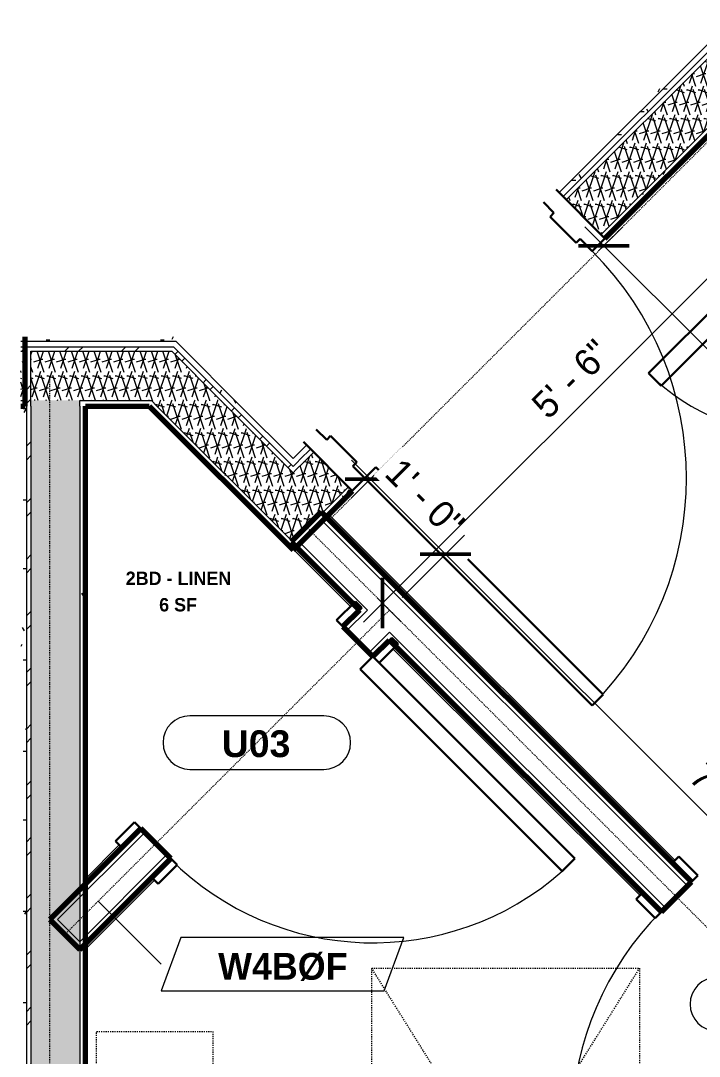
# Model space of a CAD drawing. Header units: inches. Extents: x -3862 to -1699, y -13 to 10420.
# Drawn here: x -2816.3 to -2740.3, y 10300.5 to 10416.6 of the extents above; entities that cross this region are included whole.
import ezdxf

# ---------------------------------------------------------------- set-up
doc = ezdxf.new("R2010")
doc.units = ezdxf.units.IN
doc.header["$MEASUREMENT"] = 0
doc.linetypes.add('Dash', pattern=[0.25, 0.125, -0.125])
doc.linetypes.add('Dash 3_32_', pattern=[0.1875, 0.09375, -0.09375])
for name, color, linetype, lineweight in [('0-4', 250, 'Continuous', 18), ('0-5', 130, 'Continuous', 5), ('A-ANNO-DIMS', 211, 'Continuous', 9), ('A-ANNO-DIMS-32', 211, 'Continuous', 9), ('A-AREA-IDEN', 2, 'Continuous', 9), ('A-DETL-1', 90, 'Dash 3_32_', 18), ('A-DOOR', 31, 'Continuous', 18), ('A-DOOR-1', 10, 'Continuous', 30), ('A-DOOR-2', 50, 'Continuous', 9), ('A-DOOR-3', 31, 'Continuous', 9), ('A-DOOR-4', 31, 'Continuous', 30), ('A-DOOR-FRAM-2', 10, 'Continuous', 30), ('A-DOOR-FRAM-3', 31, 'Continuous', 30), ('A-DOOR-IDEN', 31, 'Continuous', 9), ('A-GENM', 5, 'Continuous', 9), ('A-GENM-HDLN', 13, 'Dash', 9), ('A-WALL', 113, 'Continuous', 18), ('A-WALL-2', 250, 'Continuous', 18), ('A-WALL-3', 113, 'Continuous', 70), ('A-WALL-IDEN', 211, 'Continuous', 9), ('A-WALL-PATT-1', 50, 'Continuous', 9), ('A-WALL-PATT-2', 253, 'Continuous', 9), ('A-WALL-PATT-3', 8, 'Continuous', 9), ('I-WALL-1', 7, 'Continuous', 70), ('Q-CASE', 31, 'Continuous', 9), ('Q-CASE-1', 31, 'Dash', 9)]:
    doc.layers.add(name, color=color, linetype=linetype, lineweight=lineweight)
doc.styles.add('Arial_B', font='arialbd.ttf', dxfattribs={"height": 3})
doc.styles.add('Century Gothic', font='ufonts.com_century-gothic.ttf', dxfattribs={"height": 3})
doc.styles.add('Century Gothic_B', font='GOTHICB.TTF', dxfattribs={"height": 3})
doc.styles.add('Century Gothic_B_1', font='GOTHICB.TTF', dxfattribs={"height": 1.5})
doc.dimstyles.new('OD_1__HACK', dxfattribs={"dimscale": 12, "dimtxt": 3.132505, "dimasz": 0.333333, "dimexe": 0.25, "dimexo": 0.166667, "dimgap": 0.041667, "dimtad": 1, "dimdec": 0, "dimzin": 3, "dimdsep": 46, "dimlunit": 4, "dimtxsty": 'Century Gothic', "dimblk1": 'OBLIQUE', "dimblk2": 'OBLIQUE', "dimsah": 1, "dimcen": 0.09, "dimdle": 0.25, "dimazin": 0, "dimtfac": 1, "dimtdec": 4, "dimtix": 1, "dimtmove": 0, "dimatfit": 3, "dimfxl": 1, "dimtvp": 1, "dimtfill": 1, "dimfrac": 2, "dimtolj": 1, "dimtzin": 0, "dimarcsym": 2})
doc.dimstyles.new('OD_1__HACK_2', dxfattribs={"dimscale": 12, "dimtxt": 3.132505, "dimasz": 0.333333, "dimexe": 0.25, "dimexo": 0.166667, "dimgap": 0.041667, "dimtad": 1, "dimdec": 0, "dimzin": 3, "dimdsep": 46, "dimlunit": 4, "dimtxsty": 'Century Gothic', "dimblk1": 'OBLIQUE', "dimblk2": 'OBLIQUE', "dimsah": 1, "dimcen": 0.09, "dimdle": 0.25, "dimazin": 0, "dimtfac": 1, "dimtdec": 4, "dimtix": 1, "dimtmove": 0, "dimatfit": 3, "dimfxl": 1, "dimtvp": 1, "dimtfill": 1, "dimfrac": 2, "dimtolj": 1, "dimtzin": 0, "dimarcsym": 2})
pattern_1 = [(0, (0, 0), (10.24, 2.56), [0.422, -7.258, 0.422, -7.258, -40.96]), (0, (0, 0), (10.24, 2.56), [-15.36, 0.422, -14.938, 0.422, -7.258, -17.92]), (0, (0, 0), (10.24, 2.56), [-38.4, 0.422, -4.698, 0.422, -12.378]), (120, (3.84, 1.28), (-7.33702503, 7.58810013), [0.422, -7.258, 0.422, -7.258, -40.96]), (120, (3.84, 1.28), (-7.33702503, 7.58810013), [-15.36, 0.422, -14.938, 0.422, -7.258, -17.92]), (120, (3.84, 1.28), (-7.33702503, 7.58810013), [-38.4, 0.422, -4.698, 0.422, -12.378]), (240, (5.12, 6.4), (-2.90297497, -10.14810013), [0.422, -7.258, 0.422, -7.258, -40.96]), (240, (5.12, 6.4), (-2.90297497, -10.14810013), [-15.36, 0.422, -14.938, 0.422, -7.258, -17.92]), (240, (5.12, 6.4), (-2.90297497, -10.14810013), [-38.4, 0.422, -4.698, 0.422, -12.378])]
pattern_2 = [(161.57, (0.16, 0.16), (-1.279773737, -0.000426766), [0, -9.107, 1.011, 0]), (18.43, (-0.16, 0.16), (-1.279773737, 0.000426766), [0, -9.107, 1.011, 0]), (108.43, (0.16, 0.16), (0.639452382, -3.199964008), [3.035, -7.083]), (71.57, (-0.16, 0.16), (0.639452382, 3.199964008), [3.035, -7.083])]
pattern_3 = [(45, (0, 0), (-3.1678384, 3.1678384), []), (45, (0, 4.8), (-3.1678384, 3.1678384), [])]

# ---------------------------------------------------------------- blocks, each defined once
blk = doc.blocks.new('HOLLOW METAL - UNIT DOOR-2191978-1ST FLOOR - 2BD C - ADA TYPE B')
at = {"layer": 'A-DOOR-1'}
for p, q in [((18, 40.12), (16.25, 40.12)), ((16.25, 40.12), (16.25, 4.12)), ((18, 4.12), (18, 40.12)), ((16.25, 4.12), (18, 4.12))]:
    blk.add_line(p, q, dxfattribs=at)
at = {"layer": 'A-DOOR-2'}
blk.add_arc((18, 4.12), 36, 90, 180, dxfattribs=at)
at = {"layer": 'A-DOOR-FRAM-2'}
for p, q in [((-18, 4.12), (-20, 4.12)), ((-20, 4.12), (-20, -3.62)), ((-18, 2.19), (-18, 4.12)), ((18, 4.12), (18, 2.19)), ((20, 4.12), (18, 4.12)), ((20, -3.62), (20, 4.12)), ((-17.38, 2.19), (-18, 2.19)), ((-17.38, -1.94), (-17.38, 2.19)), ((18, 2.19), (17.37, 2.19)), ((17.37, 2.19), (17.37, -1.94)), ((-18, -3.62), (-18, -1.94)), ((-18, -1.94), (-17.38, -1.94)), ((17.37, -1.94), (18, -1.94)), ((18, -1.94), (18, -3.62))]:
    blk.add_line(p, q, dxfattribs=at)
blk = doc.blocks.new('CTR - 1st Phase - Common Walls_rvt-2-1ST FLOOR - 2BD C - ADA TYPE B')
at = {"layer": 'A-WALL-PATT-1'}
h = blk.add_hatch(dxfattribs=at)
h.set_pattern_fill('FP_4', color=256, style=0, pattern_type=2)
h.set_pattern_definition(pattern_1)
h.paths.add_polyline_path([(-2492.25, 10367.09), (-2490.75, 10368.59), (-2491.19, 10369.03), (-2492.69, 10367.53)], flags=0)
h.paths.add_polyline_path([(-2462.46, 10396.87), (-2443.19, 10416.14), (-2443.64, 10416.58), (-2462.9, 10397.32)], flags=0)
h = blk.add_hatch(dxfattribs=at)
h.set_pattern_fill('FP_4', color=256, style=0, pattern_type=2)
h.set_pattern_definition(pattern_1)
h.paths.add_polyline_path([(-2492.34, 10367.88), (-2491.19, 10369.03), (-2491.54, 10369.39), (-2492.69, 10368.24)], flags=0)
h.paths.add_polyline_path([(-2462.9, 10397.32), (-2444.08, 10416.14), (-2444.43, 10416.5), (-2463.26, 10397.67)], flags=0)
h = blk.add_hatch(dxfattribs=at)
h.set_pattern_fill('FP_4', color=256, style=0, pattern_type=2)
h.set_pattern_definition(pattern_1)
h.paths.add_polyline_path([(-2492.25, 10357.72), (-2486.06, 10363.91), (-2486.5, 10364.35), (-2492.69, 10358.16), (-2492.27, 10357.74)], flags=0)
h.paths.add_polyline_path([(-2457.78, 10392.19), (-2437.8, 10412.16), (-2438.69, 10412.16), (-2458.22, 10392.63), (-2457.95, 10392.36)], flags=0)
h = blk.add_hatch(dxfattribs=at)
h.set_pattern_fill('FP_4', color=256, style=0, pattern_type=2)
h.set_pattern_definition(pattern_1)
h.paths.add_polyline_path([(-2523.17, 10380.66), (-2522.7, 10380.66), (-2522.7, 10381.16), (-2523.2, 10381.16), (-2523.2, 10380.66)], flags=0)
h = blk.add_hatch(dxfattribs=at)
h.set_pattern_fill('FP_4', color=256, style=0, pattern_type=2)
h.set_pattern_definition(pattern_1)
h.paths.add_polyline_path([(-2505.62, 10380.66), (-2505.12, 10380.66), (-2505.62, 10381.16), (-2523.2, 10381.16), (-2523.2, 10380.66), (-2505.83, 10380.66)], flags=0)
h = blk.add_hatch(dxfattribs=at)
h.set_pattern_fill('FP_4', color=256, style=0, pattern_type=2)
h.set_pattern_definition(pattern_1)
h.paths.add_polyline_path([(-2522.7, 10380.04), (-2522.7, 10380.66), (-2523.2, 10380.66), (-2523.2, 10380.04)], flags=0)
h = blk.add_hatch(dxfattribs=at)
h.set_pattern_fill('FP_4', color=256, style=0, pattern_type=2)
h.set_pattern_definition(pattern_1)
h.paths.add_polyline_path([(-2523.2, 10380.04), (-2505.2, 10380.04), (-2505.83, 10380.66), (-2523.2, 10380.66)], flags=0)
h = blk.add_hatch(dxfattribs=at)
h.set_pattern_fill('FP_4', color=256, style=0, pattern_type=2)
h.set_pattern_definition(pattern_1)
h.paths.add_polyline_path([(-2492.69, 10367.53), (-2492.34, 10367.88), (-2505.12, 10380.66), (-2505.83, 10380.66), (-2493.4, 10368.24)], flags=0)
h = blk.add_hatch(dxfattribs=at)
h.set_pattern_fill('FP_4', color=256, style=0, pattern_type=2)
h.set_pattern_definition(pattern_1)
h.paths.add_polyline_path([(-2523.2, 10261.59), (-2522.57, 10261.59), (-2522.57, 10380.04), (-2523.2, 10380.04), (-2523.2, 10267.72)], flags=0)
h = blk.add_hatch(dxfattribs=at)
h.set_pattern_fill('FP_4', color=256, style=0, pattern_type=2)
h.set_pattern_definition(pattern_1)
h.paths.add_polyline_path([(-2492.69, 10366.65), (-2492.25, 10367.09), (-2505.2, 10380.04), (-2506.09, 10380.04), (-2494.28, 10368.24)], flags=0)
h = blk.add_hatch(dxfattribs=at)
h.set_pattern_fill('FP_4', color=256, style=0, pattern_type=2)
h.set_pattern_definition(pattern_1)
h.paths.add_polyline_path([(-2522.7, 10373.41), (-2522.7, 10374.04), (-2523.2, 10374.04), (-2523.2, 10373.41)], flags=0)
h = blk.add_hatch(dxfattribs=at)
h.set_pattern_fill('FP_4', color=256, style=0, pattern_type=2)
h.set_pattern_definition(pattern_1)
h.paths.add_polyline_path([(-2516.57, 10261.59), (-2515.95, 10261.59), (-2515.95, 10373.41), (-2516.57, 10373.41), (-2516.57, 10267.72)], flags=0)
h = blk.add_hatch(dxfattribs=at)
h.set_pattern_fill('FP_4', color=256, style=0, pattern_type=2)
h.set_pattern_definition(pattern_1)
h.paths.add_polyline_path([(-2492.69, 10357.28), (-2492.25, 10357.72), (-2507.95, 10373.41), (-2508.83, 10373.41), (-2493.15, 10357.74)], flags=0)
at = {"layer": 'A-WALL-PATT-2'}
h = blk.add_hatch(dxfattribs=at)
h.set_pattern_fill('FP_2', color=256, style=0, pattern_type=2)
h.set_pattern_definition(pattern_2)
h.paths.add_polyline_path([(-2488.8, 10362.05), (-2486.5, 10364.35), (-2490.39, 10368.24), (-2492.69, 10365.94), (-2489.7, 10362.95)], flags=0)
h.paths.add_polyline_path([(-2458.22, 10392.63), (-2438.95, 10411.9), (-2442.84, 10415.79), (-2462.11, 10396.52), (-2459.15, 10393.56)], flags=0)
h = blk.add_hatch(dxfattribs=at)
h.set_pattern_fill('FP_2', color=256, style=0, pattern_type=2)
h.set_pattern_definition(pattern_2)
h.paths.add_polyline_path([(-2523.2, 10374.04), (-2522.7, 10374.04), (-2522.7, 10379.54), (-2523.2, 10379.54), (-2523.2, 10378.51)], flags=0)
h = blk.add_hatch(dxfattribs=at)
h.set_pattern_fill('FP_2', color=256, style=0, pattern_type=2)
h.set_pattern_definition(pattern_2)
h.paths.add_polyline_path([(-2500.79, 10374.04), (-2506.29, 10379.54), (-2522.07, 10379.54), (-2522.07, 10374.04), (-2505.62, 10374.04)], flags=0)
h = blk.add_hatch(dxfattribs=at)
h.set_pattern_fill('FP_2', color=256, style=0, pattern_type=2)
h.set_pattern_definition(pattern_2)
h.paths.add_polyline_path([(-2520.07, 10261.59), (-2516.57, 10261.59), (-2516.57, 10374.04), (-2522.07, 10374.04), (-2522.07, 10261.59), (-2520.32, 10261.59)], flags=0)
h = blk.add_hatch(dxfattribs=at)
h.set_pattern_fill('FP_2', color=256, style=0, pattern_type=2)
h.set_pattern_definition(pattern_2)
h.paths.add_polyline_path([(-2492.69, 10358.16), (-2488.8, 10362.05), (-2500.79, 10374.04), (-2508.57, 10374.04), (-2496.4, 10361.87)], flags=0)
at = {"layer": 'A-WALL-PATT-3'}
h = blk.add_hatch(dxfattribs=at)
h.set_pattern_fill('FP_3', color=256, style=0, pattern_type=2)
h.set_pattern_definition(pattern_3)
h.paths.add_polyline_path([(-2523.2, 10379.54), (-2522.7, 10379.54), (-2522.7, 10380.04), (-2523.2, 10380.04)], flags=0)
h = blk.add_hatch(dxfattribs=at)
h.set_pattern_fill('FP_3', color=256, style=0, pattern_type=2)
h.set_pattern_definition(pattern_3)
h.paths.add_polyline_path([(-2522.57, 10379.54), (-2505.59, 10379.54), (-2506.09, 10380.04), (-2522.57, 10380.04)], flags=0)
h = blk.add_hatch(dxfattribs=at)
h.set_pattern_fill('FP_3', color=256, style=0, pattern_type=2)
h.set_pattern_definition(pattern_3)
h.paths.add_polyline_path([(-2522.57, 10261.59), (-2522.07, 10261.59), (-2522.07, 10379.54), (-2522.57, 10379.54), (-2522.57, 10267.72)], flags=0)
h = blk.add_hatch(dxfattribs=at)
h.set_pattern_fill('FP_3', color=256, style=0, pattern_type=2)
h.set_pattern_definition(pattern_3)
h.paths.add_polyline_path([(-2492.69, 10365.94), (-2492.34, 10366.29), (-2505.59, 10379.54), (-2506.29, 10379.54), (-2494.99, 10368.24)], flags=0)
at = {"layer": 'A-WALL-2'}
for p, q in [((-2462.9, 10397.32), (-2444.08, 10416.14)), ((-2462.46, 10396.87), (-2443.64, 10415.7)), ((-2462.11, 10396.52), (-2443.28, 10415.35)), ((-2458.22, 10392.63), (-2439.39, 10411.46)), ((-2523.2, 10380.66), (-2522.7, 10380.66)), ((-2523.2, 10380.66), (-2505.83, 10380.66)), ((-2505.83, 10380.66), (-2505.2, 10380.04)), ((-2523.2, 10380.04), (-2522.7, 10380.04)), ((-2523.2, 10379.54), (-2522.7, 10379.54)), ((-2522.57, 10379.54), (-2522.57, 10380.04)), ((-2522.57, 10380.04), (-2506.09, 10380.04)), ((-2522.57, 10373.41), (-2522.57, 10379.54)), ((-2522.07, 10374.04), (-2522.07, 10379.54)), ((-2522.07, 10379.54), (-2506.29, 10379.54)), ((-2506.29, 10379.54), (-2500.79, 10374.04)), ((-2506.09, 10380.04), (-2505.59, 10379.54)), ((-2505.59, 10379.54), (-2499.46, 10373.41)), ((-2505.2, 10380.04), (-2498.58, 10373.41)), ((-2523.2, 10374.04), (-2522.7, 10374.04)), ((-2522.57, 10373.41), (-2522.57, 10261.59)), ((-2522.07, 10373.41), (-2522.07, 10374.04)), ((-2522.07, 10373.41), (-2522.07, 10261.59)), ((-2516.57, 10373.41), (-2516.57, 10374.04)), ((-2516.57, 10374.04), (-2508.57, 10374.04)), ((-2516.57, 10373.41), (-2516.57, 10261.59)), ((-2508.57, 10374.04), (-2507.95, 10373.41)), ((-2507.95, 10373.41), (-2492.69, 10358.16)), ((-2500.79, 10374.04), (-2500.17, 10373.41)), ((-2500.17, 10373.41), (-2492.69, 10365.94)), ((-2499.46, 10373.41), (-2492.69, 10366.65)), ((-2498.58, 10373.41), (-2492.69, 10367.53)), ((-2492.34, 10367.88), (-2491.19, 10369.03)), ((-2491.9, 10367.44), (-2490.75, 10368.59)), ((-2492.34, 10367.88), (-2492.69, 10367.53)), ((-2491.9, 10367.44), (-2492.25, 10367.09)), ((-2491.54, 10367.09), (-2490.39, 10368.24)), ((-2492.25, 10367.09), (-2492.69, 10366.65)), ((-2492.34, 10366.29), (-2492.69, 10365.94)), ((-2491.54, 10367.09), (-2492.34, 10366.29)), ((-2487.65, 10363.2), (-2486.5, 10364.35)), ((-2487.65, 10363.2), (-2488.8, 10362.05)), ((-2488.8, 10362.05), (-2492.69, 10358.16))]:
    blk.add_line(p, q, dxfattribs=at)
at = {"layer": 'I-WALL-1'}
for p, q in [((-2457.78, 10392.19), (-2438.95, 10411.02)), ((-2522.7, 10373.41), (-2522.7, 10381.16)), ((-2523.2, 10373.41), (-2522.7, 10373.41)), ((-2515.95, 10261.59), (-2515.95, 10373.41)), ((-2515.95, 10373.41), (-2508.83, 10373.41)), ((-2508.83, 10373.41), (-2492.69, 10357.28)), ((-2487.21, 10362.76), (-2486.06, 10363.91)), ((-2492.25, 10357.72), (-2487.21, 10362.76)), ((-2492.69, 10357.28), (-2492.25, 10357.72))]:
    blk.add_line(p, q, dxfattribs=at)
at = {"layer": '0-4', "rotation": 225.0000000000003}
blk.add_blockref('HOLLOW METAL - UNIT DOOR-2191978-1ST FLOOR - 2BD C - ADA TYPE B', (-2474.84, 10380.96), dxfattribs=at)
blk = doc.blocks.new('Basic Wall _ INT - W4BØF - _5_8 GYP - 2X4 WOOD_BATT_ - 5_8 GYP_ - ___-2682719-1ST FLOOR - 2BD C - ADA TYPE B')
at = {"layer": 'A-WALL'}
for p, q in [((-2450.11, 10322.29), (-2488.9, 10361.07)), ((-2488.69, 10361.27), (-2449.91, 10322.49))]:
    blk.add_line(p, q, dxfattribs=at)
blk = doc.blocks.new('Basic Wall _ INT - W4BØF - _5_8 GYP - 2X4 WOOD_BATT_ - 5_8 GYP_ - ___-2682718-1ST FLOOR - 2BD C - ADA TYPE B')
at = {"layer": 'A-WALL'}
for p, q in [((-2492.64, 10357.33), (-2486.27, 10350.96)), ((-2492.43, 10357.53), (-2486.06, 10351.16)), ((-2481.49, 10346.18), (-2453.85, 10318.55)), ((-2481.29, 10346.39), (-2453.65, 10318.75))]:
    blk.add_line(p, q, dxfattribs=at)
blk = doc.blocks.new('SWING - SINGLE - FLUSH - 2-10 x 6-8 - PRIVACY-3199405-1ST FLOOR - 2BD C - ADA TYPE B')
at = {"layer": 'A-DOOR-3'}
blk.add_arc((17, -2.37), 34.07, 180, 266.6343, dxfattribs=at)
at = {"layer": 'A-DOOR-4'}
for p, q in [((15, -2.37), (15, -36.38)), ((17, -2.37), (15, -2.37)), ((17, -2.37), (17, -36.38)), ((17, -36.38), (15, -36.38))]:
    blk.add_line(p, q, dxfattribs=at)
at = {"layer": 'A-DOOR-FRAM-3'}
for p, q in [((-20, 2.38), (-20, 3.38)), ((-20, 3.38), (-17, 3.38)), ((-17, 2.38), (-20, 2.38)), ((-17, 3.38), (-17, 2.38)), ((17, 2.38), (17, 3.38)), ((17, 3.38), (20, 3.38)), ((20, 2.38), (17, 2.38)), ((20, 3.38), (20, 2.38)), ((-20, -2.37), (-17, -2.37)), ((-20, -3.37), (-20, -2.37)), ((-17, -3.37), (-20, -3.37)), ((-17, -2.37), (-17, -3.37)), ((17, -2.37), (20, -2.37)), ((17, -3.37), (17, -2.37)), ((20, -3.37), (17, -3.37)), ((20, -2.37), (20, -3.37))]:
    blk.add_line(p, q, dxfattribs=at)
blk = doc.blocks.new('Basic Wall _ INT - W4BØF - _5_8 GYP - 2X4 WOOD_BATT_ - 5_8 GYP_ - ___-2682717-1ST FLOOR - 2BD C - ADA TYPE B')
at = {"layer": 'A-WALL'}
for p, q in [((-2515.95, 10312.96), (-2508.42, 10320.49)), ((-2515.95, 10312.56), (-2508.22, 10320.29))]:
    blk.add_line(p, q, dxfattribs=at)
blk = doc.blocks.new('Basic Wall _ INT - W4BØF - _5_8 GYP - 2X4 WOOD_BATT_ - 5_8 GYP_ - ___-2682716-1ST FLOOR - 2BD C - ADA TYPE B')
at = {"layer": 'A-WALL'}
for p, q in [((-2515.95, 10320.44), (-2512.16, 10324.23)), ((-2511.96, 10324.03), (-2515.95, 10320.04))]:
    blk.add_line(p, q, dxfattribs=at)
blk = doc.blocks.new('SWING - SINGLE - FLUSH - 2-8 x 6-8 - PASSAGE-3199418-1ST FLOOR - 2BD C - ADA TYPE B')
at = {"layer": 'A-DOOR-3'}
blk.add_arc((16, -2.37), 32.07, 180, 266.4241, dxfattribs=at)
at = {"layer": 'A-DOOR-4'}
for p, q in [((14, -2.37), (14, -34.38)), ((16, -2.37), (14, -2.37)), ((16, -2.37), (16, -34.38)), ((16, -34.38), (14, -34.38))]:
    blk.add_line(p, q, dxfattribs=at)
at = {"layer": 'A-DOOR-FRAM-3'}
for p, q in [((-19, 2.38), (-19, 3.38)), ((-19, 3.38), (-16, 3.38)), ((-16, 2.38), (-19, 2.38)), ((-16, 3.38), (-16, 2.38)), ((16, 2.38), (16, 3.38)), ((16, 3.38), (19, 3.38)), ((19, 2.38), (16, 2.38)), ((19, 3.38), (19, 2.38)), ((-19, -2.37), (-16, -2.37)), ((-19, -3.37), (-19, -2.37)), ((-16, -3.37), (-19, -3.37)), ((-16, -2.37), (-16, -3.37)), ((16, -2.37), (19, -2.37)), ((16, -3.37), (16, -2.37)), ((19, -3.37), (16, -3.37)), ((19, -2.37), (19, -3.37))]:
    blk.add_line(p, q, dxfattribs=at)
blk = doc.blocks.new('SWING - DOUBLE - FLUSH - 4-0 x 6-8 - DUMMY-3207496-1ST FLOOR - 2BD C - ADA TYPE B')
at = {"layer": 'A-DOOR-3'}
for p, q in [((-24, 3.375), (-27, 3.375)), ((-27, 3.375), (-27, 2.375)), ((-27, 2.375), (-24, 2.375)), ((-24, 2.375), (-24, 3.375)), ((27, 3.375), (24, 3.375)), ((24, 3.375), (24, 2.375)), ((24, 2.375), (27, 2.375)), ((27, 2.375), (27, 3.375)), ((-24, -2.375), (-27, -2.375)), ((-27, -2.375), (-27, -3.375)), ((-27, -3.375), (-24, -3.375)), ((-24, -3.375), (-24, -2.375)), ((27, -2.375), (24, -2.375)), ((24, -2.375), (24, -3.375)), ((24, -3.375), (27, -3.375)), ((27, -3.375), (27, -2.375))]:
    blk.add_line(p, q, dxfattribs=at)
for centre, start, end in [((-24, 2.375), 360, 90), ((24, 2.375), 90, 180)]:
    blk.add_arc(centre, 24, start, end, dxfattribs=at)
at = {"layer": 'A-DOOR-4'}
for p, q in [((-24, 3.375), (-24, 26.375)), ((-24, 26.375), (-22, 26.375)), ((-22, 26.375), (-22, 2.375)), ((24, 26.375), (22, 26.375)), ((22, 26.375), (22, 2.375)), ((24, 3.375), (24, 26.375)), ((-22, 2.375), (-24, 2.375)), ((22, 2.375), (24, 2.375))]:
    blk.add_line(p, q, dxfattribs=at)
blk = doc.blocks.new('300 Series Wall Hung Cabinet_326 - 36_-2909953-1ST FLOOR - 2BD C - ADA TYPE B')
at = {"layer": 'Q-CASE'}
for p, q in [((-2.01, 14.69), (-2.5, 14.69)), ((-2.5, 14.69), (-2.5, 13.19)), ((-2.01, 13.19), (-2.01, 14.69)), ((2.49, 14.69), (2, 14.69)), ((2, 14.69), (2, 13.19)), ((2.49, 13.19), (2.49, 14.69)), ((-2.01, 13.19), (-2.5, 13.19)), ((2.49, 13.19), (2, 13.19))]:
    blk.add_line(p, q, dxfattribs=at)
at = {"layer": 'Q-CASE-1'}
for p, q in [((-18, 0.19), (-18, 13.19)), ((-18, 13.19), (18, 13.19)), ((18, 13.19), (18, 0.19)), ((18, 0.19), (-18, 0.19))]:
    blk.add_line(p, q, dxfattribs=at)
blk = doc.blocks.new('ADA Clearances - 30_x48_-1721104-1ST FLOOR - 2BD C - ADA TYPE B')
at = {"layer": 'A-GENM-HDLN'}
for p, q in [((15, 24), (-15, -24)), ((-15, 24), (15, -24)), ((-15, -24), (-15, 24)), ((-15, 24), (15, 24)), ((15, 24), (15, -24)), ((15, -24), (-15, -24))]:
    blk.add_line(p, q, dxfattribs=at)
blk = doc.blocks.new('DIMBLOCK65-1ST FLOOR - 2BD C - ADA TYPE B')
at = {"layer": 'A-ANNO-DIMS-32'}
for p, q in [((-2779.25, 10367.35), (-2768.72, 10356.81)), ((-2776.54, 10365.81), (-2779.25, 10363.11)), ((-2777.13, 10365.23), (-2776.54, 10365.81)), ((-2773.57, 10351.96), (-2766.59, 10358.93)), ((-2768.72, 10356.81), (-2773.57, 10351.96))]:
    blk.add_line(p, q, dxfattribs=at)
at = {"layer": 'A-ANNO-DIMS-32', "lineweight": 50}
for p, q in [((-2777.13, 10365.23), (-2779.96, 10365.23)), ((-2777.13, 10365.23), (-2774.3, 10365.23)), ((-2768.72, 10356.81), (-2771.54, 10356.81)), ((-2768.72, 10356.81), (-2765.89, 10356.81))]:
    blk.add_line(p, q, dxfattribs=at)
at = {"layer": 'A-ANNO-DIMS-32', "color": 0, "insert": (-2773.56, 10367.8), "char_height": 3, "width": 12.5897, "attachment_point": 1, "rotation": 315, "line_spacing_factor": 0.984502, "style": 'Century Gothic', "bg_fill": 3, "box_fill_scale": 1.25, "bg_fill_color": 256, "bg_fill_true_color": 13158600, "bg_fill_transparency": 0}
blk.add_mtext('1\' - 0"', dxfattribs=at)
blk = doc.blocks.new('_Oblique')
at = {"color": 0, "linetype": 'ByBlock', "lineweight": -2}
blk.add_line((-0.5, -0.5), (0.5, 0.5), dxfattribs=at)
blk = doc.blocks.new('DIMBLOCK66-1ST FLOOR - 2BD C - ADA TYPE B')
at = {"layer": 'A-ANNO-DIMS-32'}
for p, q in [((-2773.57, 10351.96), (-2766.59, 10358.93)), ((-2768.72, 10356.81), (-2773.57, 10351.96)), ((-2768.72, 10356.81), (-2708.99, 10297.09)), ((-2713.85, 10292.23), (-2706.87, 10299.21)), ((-2708.99, 10297.09), (-2713.85, 10292.23))]:
    blk.add_line(p, q, dxfattribs=at)
at = {"layer": 'A-ANNO-DIMS-32', "lineweight": 50}
for p, q in [((-2768.72, 10356.81), (-2771.54, 10356.81)), ((-2768.72, 10356.81), (-2765.89, 10356.81)), ((-2708.99, 10297.09), (-2711.82, 10297.09)), ((-2708.99, 10297.09), (-2706.16, 10297.09))]:
    blk.add_line(p, q, dxfattribs=at)
at = {"layer": 'A-ANNO-DIMS-32', "color": 0, "insert": (-2739.49, 10333.73), "char_height": 3, "width": 12.5897, "attachment_point": 1, "rotation": 315, "line_spacing_factor": 0.984502, "style": 'Century Gothic', "bg_fill": 3, "box_fill_scale": 1.25, "bg_fill_color": 256, "bg_fill_true_color": 13158600, "bg_fill_transparency": 0}
blk.add_mtext('7\' - 0"', dxfattribs=at)
blk = doc.blocks.new('DIMBLOCK94-1ST FLOOR - 2BD C - ADA TYPE B')
at = {"layer": 'A-ANNO-DIMS-32'}
for p, q in [((-2695.32, 10335.71), (-2753.11, 10393.49)), ((-2751.57, 10390.79), (-2748.86, 10393.49)), ((-2750.98, 10391.37), (-2751.57, 10390.79)), ((-2688.02, 10343.02), (-2697.45, 10333.59)), ((-2695.32, 10335.71), (-2688.02, 10343.02))]:
    blk.add_line(p, q, dxfattribs=at)
at = {"layer": 'A-ANNO-DIMS-32', "lineweight": 50}
for p, q in [((-2750.98, 10391.37), (-2753.81, 10391.37)), ((-2750.98, 10391.37), (-2748.16, 10391.37)), ((-2695.32, 10335.71), (-2698.15, 10335.71)), ((-2695.32, 10335.71), (-2692.5, 10335.71))]:
    blk.add_line(p, q, dxfattribs=at)
at = {"layer": 'A-ANNO-DIMS-32', "color": 0, "insert": (-2723.79, 10370.32), "char_height": 3, "width": 12.5897, "attachment_point": 1, "rotation": 315, "line_spacing_factor": 0.984502, "style": 'Century Gothic', "bg_fill": 3, "box_fill_scale": 1.25, "bg_fill_color": 256, "bg_fill_true_color": 13158600, "bg_fill_transparency": 0}
blk.add_mtext('6\' - 7"', dxfattribs=at)
blk = doc.blocks.new('DIMBLOCK96-1ST FLOOR - 2BD C - ADA TYPE B')
at = {"layer": 'A-ANNO-DIMS-32'}
for p, q in [((-2777.89, 10349.2), (-2727.21, 10399.89)), ((-2729.92, 10398.35), (-2727.21, 10395.64)), ((-2729.33, 10397.77), (-2729.92, 10398.35)), ((-2776.36, 10351.91), (-2773.65, 10349.2)), ((-2775.77, 10351.33), (-2776.36, 10351.91))]:
    blk.add_line(p, q, dxfattribs=at)
at = {"layer": 'A-ANNO-DIMS-32', "lineweight": 50}
for p, q in [((-2729.33, 10397.77), (-2729.33, 10400.59)), ((-2729.33, 10397.77), (-2729.33, 10394.94)), ((-2775.77, 10351.33), (-2775.77, 10354.15)), ((-2775.77, 10351.33), (-2775.77, 10348.5))]:
    blk.add_line(p, q, dxfattribs=at)
at = {"layer": 'A-ANNO-DIMS-32', "color": 0, "insert": (-2759.33, 10373.91), "char_height": 3, "width": 12.5897, "attachment_point": 1, "rotation": 45, "line_spacing_factor": 0.984502, "style": 'Century Gothic', "bg_fill": 3, "box_fill_scale": 1.25, "bg_fill_color": 256, "bg_fill_true_color": 13158600, "bg_fill_transparency": 0}
blk.add_mtext('5\' - 6"', dxfattribs=at)
blk = doc.blocks.new('Door Tag - Type Mark-2601225-1ST FLOOR - 2BD C - ADA TYPE B')
at = {"layer": 'A-DOOR-IDEN'}
for p, q in [((0.234375, 0.09375), (-0.234375, 0.09375)), ((-0.234375, -0.09375), (0.234375, -0.09375))]:
    blk.add_line(p, q, dxfattribs=at)
for centre, start, end in [((-0.234375, 0), 90, 270), ((0.234375, 0), 270, 90)]:
    blk.add_arc(centre, 0.09375, start, end, dxfattribs=at)
blk = doc.blocks.new('Wall Tag - ONE-2663183-1ST FLOOR - 2BD C - ADA TYPE B')
at = {"layer": 'A-WALL-IDEN'}
for p, q in [((-0.3561, 0.0937), (-0.4244, -0.0937)), ((0.4244, 0.0937), (-0.3561, 0.0937)), ((0.3561, -0.0937), (0.4244, 0.0937)), ((-0.4244, -0.0937), (0.3561, -0.0937))]:
    blk.add_line(p, q, dxfattribs=at)

msp = doc.modelspace()

# ---------------------------------------------------------------- linework, layer by layer
at = {"layer": 'A-DETL-1'}
for p, q in [((-2781.72, 10360.64), (-2726.57, 10415.79)), ((-2813.03, 10249.96), (-2813.03, 10376.76)), ((-2784.31, 10359.87), (-2654.98, 10230.53)), ((-2811.35, 10314.18), (-2774.99, 10350.54))]:
    msp.add_line(p, q, dxfattribs=at)
at = {"layer": 'A-WALL'}
for p, q in [((-2782.64, 10360.66), (-2785.11, 10358.19)), ((-2741.6, 10319.63), (-2782.64, 10360.66)), ((-2777.46, 10350.54), (-2785.11, 10358.19)), ((-2777.46, 10350.54), (-2779.76, 10348.24)), ((-2774.99, 10348.07), (-2777.29, 10345.77)), ((-2744.08, 10317.16), (-2774.99, 10348.07)), ((-2802.39, 10325.62), (-2812.15, 10315.86)), ((-2799.91, 10323.14), (-2809.67, 10313.38)), ((-2812.15, 10315.86), (-2809.67, 10313.38))]:
    msp.add_line(p, q, dxfattribs=at)
at = {"layer": 'A-WALL-3'}
for p, q in [((-2782.64, 10361.55), (-2785.99, 10358.19)), ((-2741.16, 10320.08), (-2782.64, 10361.55)), ((-2785.99, 10358.19), (-2778.35, 10350.54)), ((-2778.35, 10350.54), (-2780.2, 10348.69)), ((-2780.2, 10348.69), (-2776.84, 10345.33)), ((-2776.84, 10345.33), (-2774.99, 10347.18)), ((-2774.99, 10347.18), (-2744.52, 10316.72)), ((-2802.83, 10326.06), (-2813.03, 10315.86)), ((-2799.47, 10322.7), (-2802.83, 10326.06)), ((-2809.67, 10312.5), (-2799.47, 10322.7)), ((-2744.52, 10316.72), (-2741.16, 10320.08)), ((-2813.03, 10315.86), (-2809.67, 10312.5))]:
    msp.add_line(p, q, dxfattribs=at)
at = {"layer": 'A-WALL-IDEN'}
msp.add_line((-2807.6, 10317.93), (-2800.54, 10310.87), dxfattribs=at)

# ---------------------------------------------------------------- block references
at = {"layer": '0-5'}
msp.add_blockref('CTR - 1st Phase - Common Walls_rvt-2-1ST FLOOR - 2BD C - ADA TYPE B', (-293.08, 0), dxfattribs=at)
at = {"layer": 'A-DOOR'}
for name, p, rotation in [('SWING - DOUBLE - FLUSH - 4-0 x 6-8 - DUMMY-3207496-1ST FLOOR - 2BD C - ADA TYPE B', (-2710.35, 10378.78), 134.999999999985), ('SWING - SINGLE - FLUSH - 2-8 x 6-8 - PASSAGE-3199418-1ST FLOOR - 2BD C - ADA TYPE B', (-2789.84, 10335.69), 44.99999999999973), ('SWING - SINGLE - FLUSH - 2-10 x 6-8 - PRIVACY-3199405-1ST FLOOR - 2BD C - ADA TYPE B', (-2730.82, 10306.38), 315.0000000000008)]:
    msp.add_blockref(name, p, dxfattribs=dict(at, rotation=rotation))
at = {"layer": 'A-DOOR-IDEN', "xscale": 31.99999999999999, "yscale": 31.99999999999999, "zscale": 31.99999999999999}
msp.add_blockref('Door Tag - Type Mark-2601225-1ST FLOOR - 2BD C - ADA TYPE B', (-2789.84, 10335.69), dxfattribs=at)
at = {"layer": 'A-GENM', "rotation": 180}
msp.add_blockref('ADA Clearances - 30_x48_-1721104-1ST FLOOR - 2BD C - ADA TYPE B', (-2761.98, 10286.41), dxfattribs=at)
at = {"layer": 'A-WALL'}
for name in ['Basic Wall _ INT - W4BØF - _5_8 GYP - 2X4 WOOD_BATT_ - 5_8 GYP_ - ___-2682719-1ST FLOOR - 2BD C - ADA TYPE B', 'Basic Wall _ INT - W4BØF - _5_8 GYP - 2X4 WOOD_BATT_ - 5_8 GYP_ - ___-2682718-1ST FLOOR - 2BD C - ADA TYPE B', 'Basic Wall _ INT - W4BØF - _5_8 GYP - 2X4 WOOD_BATT_ - 5_8 GYP_ - ___-2682716-1ST FLOOR - 2BD C - ADA TYPE B', 'Basic Wall _ INT - W4BØF - _5_8 GYP - 2X4 WOOD_BATT_ - 5_8 GYP_ - ___-2682717-1ST FLOOR - 2BD C - ADA TYPE B']:
    msp.add_blockref(name, (-293.08, 0), dxfattribs=at)
at = {"layer": 'Q-CASE', "rotation": 270.0000000000071}
msp.add_blockref('300 Series Wall Hung Cabinet_326 - 36_-2909953-1ST FLOOR - 2BD C - ADA TYPE B', (-2807.97, 10285.32), dxfattribs=at)

# ---------------------------------------------------------------- texts
at = {"layer": 'A-AREA-IDEN', "char_height": 1.5, "attachment_point": 1, "style": 'Century Gothic_B_1'}
for s, insert, width in [('2BD - LINEN', (-2804.52, 10354.85), 13.534), ('6 SF', (-2800.78, 10351.89), 4.444)]:
    msp.add_mtext(s, dxfattribs=dict(at, insert=insert, width=width))
at = {"layer": 'A-DOOR-IDEN', "insert": (-2793.77, 10337.07), "char_height": 3, "width": 9.393, "attachment_point": 1, "style": 'Arial_B'}
msp.add_mtext('U03', dxfattribs=at)
at = {"layer": 'A-WALL-IDEN', "insert": (-2794.17, 10312.12), "char_height": 3, "width": 17.372, "attachment_point": 1, "style": 'Century Gothic_B'}
msp.add_mtext('W4BØF', dxfattribs=at)

# ---------------------------------------------------------------- next in the draw order: dimensions: what is measured, and where the dimension line sits
at = {"layer": 'A-ANNO-DIMS'}
dim = msp.add_linear_dim(base=(-2768.72, 10356.81), p1=(-2775.13, 10367.23), p2=(-2774.99, 10350.54), angle=315, dimstyle='OD_1__HACK', override={"dimpost": '<>', "dimfxl": 16.68618}, dxfattribs=at)
dim.commit()
dim.dimension.update_dxf_attribs({"geometry": 'DIMBLOCK65-1ST FLOOR - 2BD C - ADA TYPE B', "text_midpoint": (-2771.46, 10362.49)})

# ---------------------------------------------------------------- next in the draw order: dimensions: what is measured, and where the dimension line sits
dim = msp.add_linear_dim(base=(-2708.99, 10297.09), p1=(-2774.99, 10350.54), p2=(-2715.26, 10290.82), angle=315, dimstyle='OD_1__HACK', override={"dimpost": '<>', "dimfxl": 84.461109}, dxfattribs=at)
dim.commit()
dim.dimension.update_dxf_attribs({"geometry": 'DIMBLOCK66-1ST FLOOR - 2BD C - ADA TYPE B', "text_midpoint": (-2737.39, 10328.42)})

# ---------------------------------------------------------------- next in the draw order: block references
at = {"layer": 'A-DOOR-IDEN', "xscale": 31.99999999999999, "yscale": 31.99999999999999, "zscale": 31.99999999999999}
msp.add_blockref('Door Tag - Type Mark-2601225-1ST FLOOR - 2BD C - ADA TYPE B', (-2730.82, 10306.38), dxfattribs=at)
at = {"layer": 'A-WALL-IDEN', "xscale": 31.99999999999999, "yscale": 31.99999999999999, "zscale": 31.99999999999999}
msp.add_blockref('Wall Tag - ONE-2663183-1ST FLOOR - 2BD C - ADA TYPE B', (-2786.96, 10310.87), dxfattribs=at)

# ---------------------------------------------------------------- next in the draw order: dimensions: what is measured, and where the dimension line sits
at = {"layer": 'A-ANNO-DIMS'}
dim = msp.add_linear_dim(base=(-2750.98, 10391.37), p1=(-2686.61, 10344.43), p2=(-2752.98, 10389.37), angle=315, dimstyle='OD_1__HACK_2', override={"dimpost": '<>', "dimfxl": 80.161404}, dxfattribs=at)
dim.commit()
dim.dimension.update_dxf_attribs({"geometry": 'DIMBLOCK94-1ST FLOOR - 2BD C - ADA TYPE B', "text_midpoint": (-2721.69, 10365.01)})

# ---------------------------------------------------------------- next in the draw order: dimensions: what is measured, and where the dimension line sits
dim = msp.add_linear_dim(base=(-2729.33, 10397.77), p1=(-2777.77, 10353.33), p2=(-2731.33, 10399.77), angle=45, dimstyle='OD_1__HACK_2', override={"dimpost": '<>', "dimfxl": 65.677784}, dxfattribs=at)
dim.commit()
dim.dimension.update_dxf_attribs({"geometry": 'DIMBLOCK96-1ST FLOOR - 2BD C - ADA TYPE B', "text_midpoint": (-2754.02, 10376.01)})

doc.saveas('drawing.dxf')
